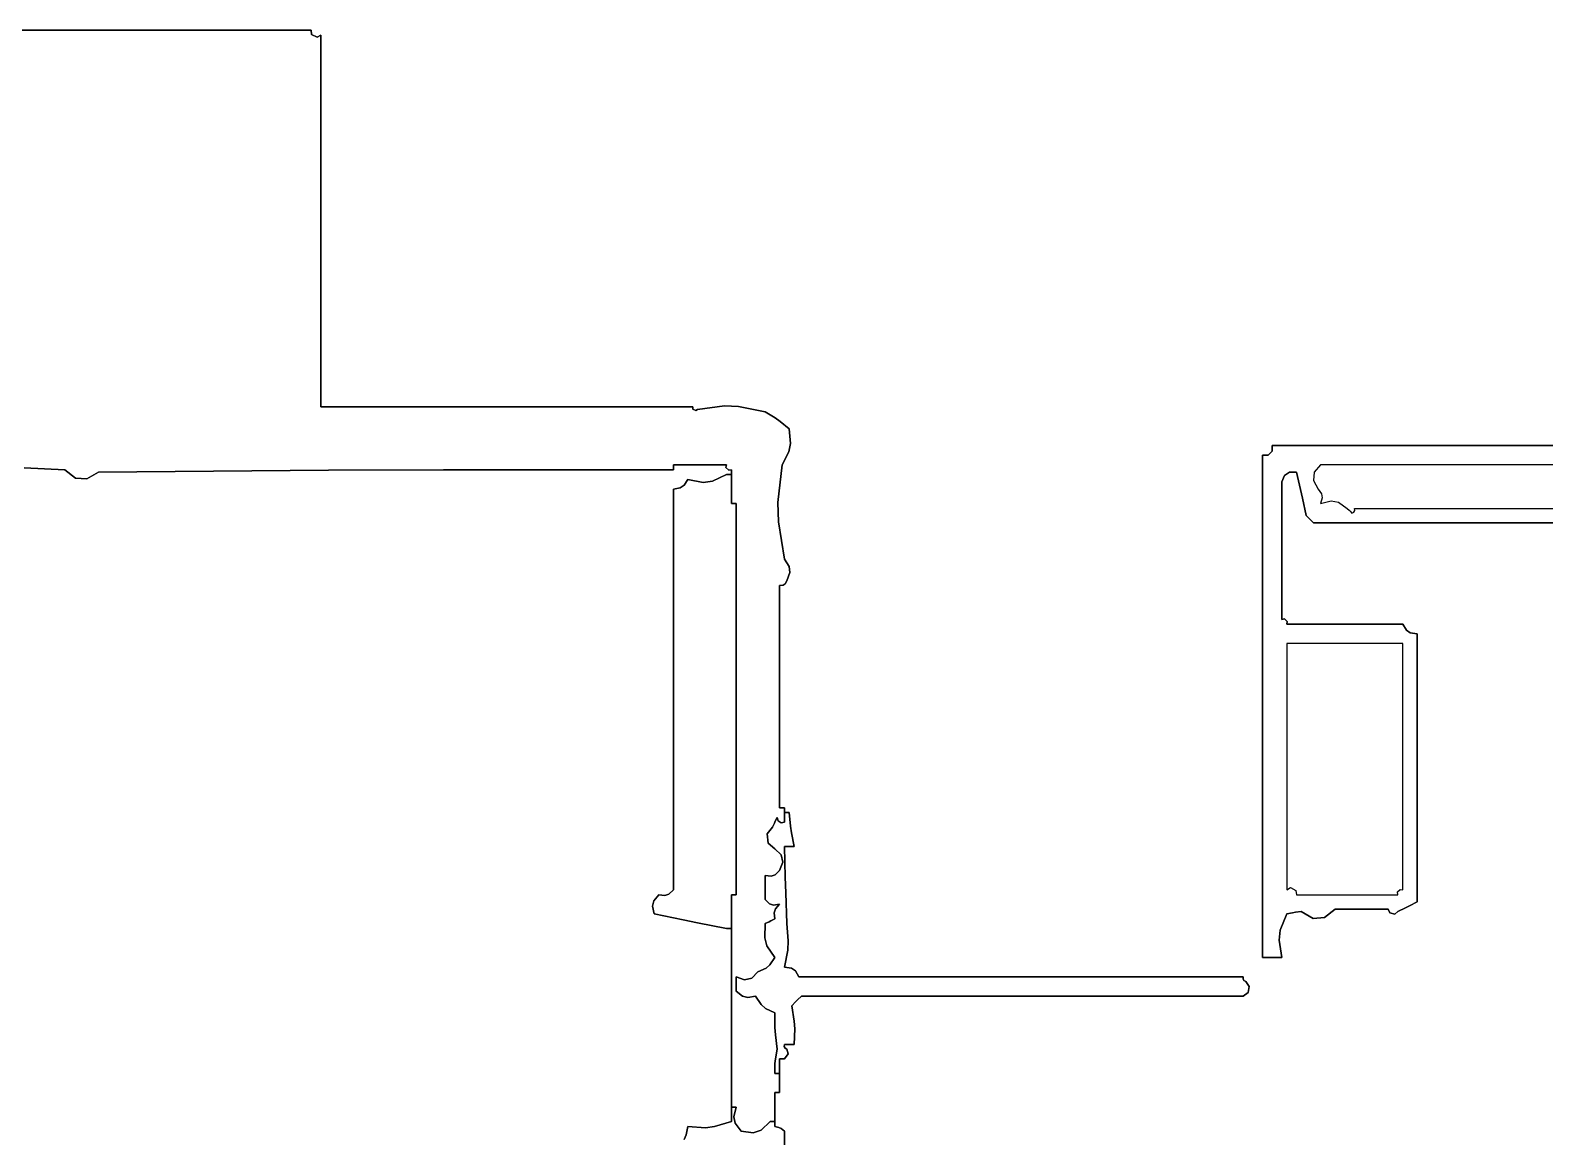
# Model space of a CAD drawing. Extents: x 0 to 5.85, y 0 to 5.4.
# Drawn here: x 2.787 to 3.832, y 0.977 to 1.74 of the extents above; entities that cross this region are included whole.
import ezdxf

# ---------------------------------------------------------------- set-up
doc = ezdxf.new("R2010")
doc.units = 0
doc.header["$LTSCALE"] = 0.40404
doc.layers.get('0').update_dxf_attribs({"linetype": 'CONTINUOUS'})

msp = doc.modelspace()

# ---------------------------------------------------------------- linework, layer by layer
for p, q in [((2.737367, 1.740446), (2.834726, 1.740446)), ((2.834726, 1.740446), (2.737367, 1.740446)), ((2.834726, 1.740446), (2.883405, 1.740446)), ((2.883405, 1.740446), (2.834726, 1.740446)), ((2.883405, 1.740446), (2.980763, 1.740446)), ((2.980763, 1.740446), (2.883405, 1.740446)), ((2.980763, 1.740446), (2.981082, 1.73748)), ((2.981082, 1.73748), (2.980763, 1.740446)), ((2.981082, 1.73748), (2.984868, 1.735587)), ((2.984868, 1.735587), (2.981082, 1.73748)), ((2.984868, 1.735587), (2.987431, 1.737111)), ((2.987431, 1.737111), (2.984868, 1.735587)), ((2.987431, 1.737111), (2.987431, 1.634418)), ((2.987431, 1.634418), (2.987431, 1.737111)), ((2.987431, 1.634418), (2.987431, 1.583072)), ((2.987431, 1.583072), (2.987431, 1.634418)), ((2.987431, 1.583072), (2.987431, 1.480379)), ((2.987431, 1.480379), (2.987431, 1.583072)), ((2.987431, 1.480379), (3.090124, 1.480379)), ((3.090124, 1.480379), (2.987431, 1.480379)), ((3.090124, 1.480379), (3.141471, 1.480379)), ((3.141471, 1.480379), (3.090124, 1.480379)), ((3.141471, 1.480379), (3.244164, 1.480379)), ((3.244164, 1.480379), (3.141471, 1.480379)), ((3.244164, 1.480379), (3.24433, 1.478897)), ((3.24433, 1.478897), (3.244164, 1.480379)), ((3.24433, 1.478897), (3.246213, 1.477956)), ((3.246213, 1.477956), (3.24433, 1.478897)), ((3.246213, 1.477956), (3.247498, 1.478712)), ((3.247498, 1.478712), (3.246213, 1.477956)), ((3.247498, 1.478712), (3.266025, 1.481126)), ((3.266025, 1.481126), (3.247498, 1.478712)), ((3.266025, 1.481126), (3.275869, 1.480775)), ((3.275869, 1.480775), (3.266025, 1.481126)), ((3.275869, 1.480775), (3.294177, 1.477045)), ((3.294177, 1.477045), (3.275869, 1.480775)), ((3.294177, 1.477045), (3.301111, 1.472782)), ((3.301111, 1.472782), (3.294177, 1.477045)), ((3.301111, 1.472782), (3.304469, 1.470432)), ((3.304469, 1.470432), (3.301111, 1.472782)), ((3.304469, 1.470432), (3.310848, 1.465375)), ((3.310848, 1.465375), (3.304469, 1.470432)), ((3.310848, 1.465375), (3.311585, 1.455201)), ((3.311585, 1.455201), (3.310848, 1.465375)), ((3.311585, 1.455201), (3.31044, 1.449476)), ((3.31044, 1.449476), (3.311585, 1.455201)), ((3.644133, 1.449936), (3.644266, 1.453705)), ((3.644266, 1.453705), (3.644133, 1.449936)), ((3.644266, 1.453705), (4.411129, 1.453705)), ((4.411129, 1.453705), (3.644266, 1.453705)), ((3.644266, 1.453705), (4.411129, 1.453705)), ((4.364451, 1.453705), (3.644266, 1.453705)), ((3.644266, 1.453705), (4.364451, 1.453705)), ((4.364451, 1.453705), (3.644266, 1.453705)), ((3.31044, 1.449476), (3.305846, 1.440369)), ((3.305846, 1.440369), (3.31044, 1.449476)), ((3.637598, 1.447037), (3.641368, 1.447171)), ((3.641368, 1.447171), (3.637598, 1.447037)), ((3.637598, 1.308335), (3.637598, 1.447037)), ((3.637598, 1.447037), (3.637598, 1.308335)), ((3.641368, 1.447171), (3.644133, 1.449936)), ((3.644133, 1.449936), (3.641368, 1.447171)), ((2.782739, 1.438434), (2.81072, 1.437035)), ((2.81072, 1.437035), (2.782739, 1.438434)), ((2.81072, 1.437035), (2.818069, 1.431239)), ((2.818069, 1.431239), (2.81072, 1.437035)), ((2.825961, 1.430675), (2.834059, 1.435367)), ((2.834059, 1.435367), (2.825961, 1.430675)), ((2.834059, 1.435367), (2.992762, 1.436701)), ((2.992762, 1.436701), (2.834059, 1.435367)), ((2.992762, 1.436701), (3.072118, 1.437035)), ((3.072118, 1.437035), (2.992762, 1.436701)), ((3.072118, 1.437035), (3.230827, 1.437035)), ((3.230827, 1.437035), (3.072118, 1.437035)), ((3.230827, 1.439035), (3.230827, 1.440369)), ((3.230827, 1.440369), (3.245498, 1.440369)), ((3.245498, 1.440369), (3.230827, 1.440369)), ((3.230827, 1.440369), (3.230827, 1.439035)), ((3.230827, 1.438368), (3.230827, 1.439035)), ((3.230827, 1.439035), (3.230827, 1.438368)), ((3.230827, 1.437035), (3.230827, 1.438368)), ((3.230827, 1.438368), (3.230827, 1.437035)), ((3.245498, 1.440369), (3.252833, 1.440369)), ((3.252833, 1.440369), (3.245498, 1.440369)), ((3.252833, 1.440369), (3.267503, 1.440369)), ((3.267503, 1.440369), (3.252833, 1.440369)), ((3.267503, 1.4337), (3.257809, 1.429048)), ((3.257809, 1.429048), (3.267503, 1.4337)), ((3.267503, 1.440369), (3.267101, 1.438526)), ((3.267101, 1.438526), (3.267503, 1.440369)), ((3.267101, 1.438526), (3.268994, 1.436633)), ((3.268994, 1.436633), (3.267101, 1.438526)), ((3.270837, 1.4337), (3.267503, 1.4337)), ((3.267503, 1.4337), (3.270837, 1.4337)), ((3.270837, 1.4337), (3.267503, 1.4337)), ((3.267503, 1.4337), (3.270837, 1.4337)), ((3.270837, 1.4337), (3.267503, 1.4337)), ((3.267503, 1.4337), (3.270837, 1.4337)), ((3.268994, 1.436633), (3.270837, 1.437035)), ((3.270837, 1.437035), (3.268994, 1.436633)), ((3.270837, 1.437035), (3.270837, 1.413695)), ((3.270837, 1.413695), (3.270837, 1.437035)), ((3.270837, 1.437035), (3.270837, 1.413695)), ((3.270837, 1.4337), (3.270837, 1.437035)), ((3.270837, 1.437035), (3.270837, 1.4337)), ((3.270837, 1.4337), (3.270837, 1.437035)), ((3.270837, 1.413695), (3.270837, 1.4337)), ((3.270837, 1.4337), (3.270837, 1.413695)), ((3.270837, 1.413695), (3.270837, 1.4337)), ((3.305846, 1.440369), (3.30298, 1.414512)), ((3.30298, 1.414512), (3.305846, 1.440369)), ((3.652765, 1.433146), (3.650935, 1.428699)), ((3.650935, 1.428699), (3.652765, 1.433146)), ((3.656129, 1.435388), (3.652765, 1.433146)), ((3.652765, 1.433146), (3.656129, 1.435388)), ((3.660937, 1.435367), (3.656129, 1.435388)), ((3.656129, 1.435388), (3.660937, 1.435367)), ((3.663686, 1.423383), (3.660937, 1.435367)), ((3.660937, 1.435367), (3.663686, 1.423383)), ((3.673219, 1.435305), (3.672641, 1.429531)), ((3.677608, 1.440369), (3.673219, 1.435305)), ((3.81631, 1.440369), (3.677608, 1.440369)), ((3.885661, 1.440369), (3.81631, 1.440369)), ((2.818069, 1.431239), (2.825961, 1.430675)), ((2.825961, 1.430675), (2.818069, 1.431239)), ((3.23558, 1.424427), (3.230827, 1.423698)), ((3.230827, 1.423698), (3.23558, 1.424427)), ((3.230827, 1.423698), (3.230827, 1.313003)), ((3.230827, 1.313003), (3.230827, 1.423698)), ((3.238329, 1.426259), (3.23558, 1.424427)), ((3.23558, 1.424427), (3.238329, 1.426259)), ((3.24083, 1.430366), (3.238329, 1.426259)), ((3.238329, 1.426259), (3.24083, 1.430366)), ((3.25137, 1.428243), (3.24083, 1.430366)), ((3.24083, 1.430366), (3.25137, 1.428243)), ((3.257809, 1.429048), (3.25137, 1.428243)), ((3.25137, 1.428243), (3.257809, 1.429048)), ((3.650935, 1.428699), (3.650935, 1.390689)), ((3.650935, 1.390689), (3.650935, 1.428699)), ((3.66502, 1.417381), (3.663686, 1.423383)), ((3.663686, 1.423383), (3.66502, 1.417381)), ((3.672641, 1.429531), (3.675941, 1.423698)), ((3.675941, 1.423698), (3.678322, 1.420414)), ((3.270837, 1.413695), (3.272171, 1.413695)), ((3.272171, 1.413695), (3.270837, 1.413695)), ((3.272171, 1.413695), (3.272838, 1.413695)), ((3.272838, 1.413695), (3.272171, 1.413695)), ((3.272838, 1.413695), (3.274172, 1.413695)), ((3.274172, 1.413695), (3.272838, 1.413695)), ((3.274172, 1.413695), (3.274172, 1.305668)), ((3.274172, 1.305668), (3.274172, 1.413695)), ((3.30298, 1.414512), (3.303326, 1.401028)), ((3.303326, 1.401028), (3.30298, 1.414512)), ((3.667606, 1.40536), (3.66502, 1.417381)), ((3.66502, 1.417381), (3.667606, 1.40536)), ((3.678795, 1.417574), (3.677608, 1.413695)), ((3.677608, 1.413695), (3.684805, 1.415642)), ((3.678322, 1.420414), (3.678795, 1.417574)), ((3.684805, 1.415642), (3.689895, 1.414716)), ((3.689895, 1.414716), (3.695946, 1.410361)), ((3.303326, 1.401028), (3.307513, 1.375352)), ((3.307513, 1.375352), (3.303326, 1.401028)), ((3.669606, 1.403359), (3.667606, 1.40536)), ((3.667606, 1.40536), (3.669606, 1.403359)), ((3.670606, 1.402359), (3.669606, 1.403359)), ((3.669606, 1.403359), (3.670606, 1.402359)), ((3.672607, 1.400358), (3.670606, 1.402359)), ((3.670606, 1.402359), (3.672607, 1.400358)), ((3.695946, 1.410361), (3.69728, 1.409027)), ((3.69728, 1.409027), (3.697947, 1.408361)), ((3.697947, 1.408361), (3.69928, 1.407027)), ((3.69928, 1.407027), (3.700584, 1.407751)), ((3.700584, 1.407751), (3.70115, 1.408884)), ((3.70115, 1.408884), (3.700947, 1.410361)), ((3.700947, 1.410361), (3.80364, 1.410361)), ((3.80364, 1.410361), (3.854987, 1.410361)), ((3.650935, 1.390689), (3.650935, 1.371684)), ((3.650935, 1.371684), (3.650935, 1.390689)), ((3.814643, 1.400358), (3.672607, 1.400358)), ((3.672607, 1.400358), (3.814643, 1.400358)), ((3.885661, 1.400358), (3.814643, 1.400358)), ((3.814643, 1.400358), (3.885661, 1.400358)), ((3.307513, 1.375352), (3.310706, 1.370226)), ((3.310706, 1.370226), (3.307513, 1.375352)), ((3.310706, 1.370226), (3.31117, 1.36605)), ((3.31117, 1.36605), (3.310706, 1.370226)), ((3.650935, 1.371684), (3.650935, 1.333675)), ((3.650935, 1.333675), (3.650935, 1.371684)), ((3.30918, 1.360348), (3.307967, 1.358273)), ((3.307967, 1.358273), (3.30918, 1.360348)), ((3.31117, 1.36605), (3.30918, 1.360348)), ((3.30918, 1.360348), (3.31117, 1.36605)), ((3.306562, 1.357336), (3.304179, 1.357014)), ((3.304179, 1.357014), (3.306562, 1.357336)), ((3.304179, 1.357014), (3.304179, 1.295665)), ((3.304179, 1.295665), (3.304179, 1.357014)), ((3.307967, 1.358273), (3.306562, 1.357336)), ((3.306562, 1.357336), (3.307967, 1.358273)), ((3.650935, 1.333675), (3.652794, 1.33399)), ((3.652794, 1.33399), (3.650935, 1.333675)), ((3.652794, 1.33399), (3.654584, 1.3322)), ((3.654584, 1.3322), (3.652794, 1.33399)), ((3.654584, 1.3322), (3.654269, 1.330341)), ((3.654269, 1.330341), (3.654584, 1.3322)), ((3.654269, 1.330341), (3.686277, 1.330341)), ((3.686277, 1.330341), (3.654269, 1.330341)), ((3.686277, 1.330341), (3.702281, 1.330341)), ((3.702281, 1.330341), (3.686277, 1.330341)), ((3.702281, 1.330341), (3.734289, 1.330341)), ((3.734289, 1.330341), (3.702281, 1.330341)), ((3.734289, 1.330341), (3.73679, 1.326234)), ((3.73679, 1.326234), (3.734289, 1.330341)), ((3.73679, 1.326234), (3.739539, 1.324401)), ((3.739539, 1.324401), (3.73679, 1.326234)), ((3.739539, 1.324401), (3.744292, 1.323672)), ((3.744292, 1.323672), (3.739539, 1.324401)), ((3.744292, 1.323672), (3.744292, 1.249653)), ((3.744292, 1.249653), (3.744292, 1.323672)), ((3.230827, 1.313003), (3.230827, 1.257655)), ((3.230827, 1.257655), (3.230827, 1.313003)), ((3.637598, 1.238984), (3.637598, 1.308335)), ((3.637598, 1.308335), (3.637598, 1.238984)), ((3.686277, 1.317004), (3.654269, 1.317004)), ((3.654269, 1.317004), (3.654269, 1.248986)), ((3.702281, 1.317004), (3.686277, 1.317004)), ((3.734289, 1.317004), (3.702281, 1.317004)), ((3.734289, 1.248986), (3.734289, 1.317004)), ((3.274172, 1.305668), (3.274172, 1.251654)), ((3.274172, 1.251654), (3.274172, 1.305668)), ((3.304179, 1.295665), (3.304179, 1.264991)), ((3.304179, 1.264991), (3.304179, 1.295665)), ((3.230827, 1.257655), (3.230827, 1.14696)), ((3.230827, 1.14696), (3.230827, 1.257655)), ((3.304179, 1.264991), (3.304179, 1.203641)), ((3.304179, 1.203641), (3.304179, 1.264991)), ((3.274172, 1.251654), (3.274172, 1.143626)), ((3.274172, 1.143626), (3.274172, 1.251654)), ((3.654269, 1.248986), (3.654269, 1.214978)), ((3.734289, 1.214978), (3.734289, 1.248986)), ((3.744292, 1.249653), (3.744292, 1.212644)), ((3.744292, 1.212644), (3.744292, 1.249653)), ((3.637598, 1.100282), (3.637598, 1.238984)), ((3.637598, 1.238984), (3.637598, 1.100282)), ((3.654269, 1.214978), (3.654269, 1.14696)), ((3.734289, 1.14696), (3.734289, 1.214978)), ((3.304179, 1.203641), (3.305513, 1.203641)), ((3.305513, 1.203641), (3.304179, 1.203641)), ((3.305513, 1.203641), (3.30618, 1.203641)), ((3.30618, 1.203641), (3.305513, 1.203641)), ((3.30618, 1.203641), (3.307513, 1.203641)), ((3.307513, 1.203641), (3.30618, 1.203641)), ((3.307513, 1.203641), (3.307513, 1.200307)), ((3.307513, 1.200307), (3.307513, 1.203641)), ((3.307513, 1.203641), (3.307513, 1.200307)), ((3.307513, 1.193639), (3.307513, 1.203641)), ((3.307513, 1.203641), (3.307513, 1.193639)), ((3.307513, 1.193639), (3.307513, 1.203641)), ((3.744292, 1.212644), (3.744292, 1.138625)), ((3.744292, 1.138625), (3.744292, 1.212644)), ((3.299178, 1.190305), (3.300512, 1.192972)), ((3.300512, 1.192972), (3.299178, 1.190305)), ((3.300512, 1.192972), (3.301178, 1.194306)), ((3.301178, 1.194306), (3.300512, 1.192972)), ((3.301178, 1.194306), (3.302512, 1.196973)), ((3.302512, 1.196973), (3.301178, 1.194306)), ((3.302512, 1.196973), (3.303064, 1.194633)), ((3.303064, 1.194633), (3.302512, 1.196973)), ((3.303064, 1.194633), (3.305141, 1.193248)), ((3.305141, 1.193248), (3.303064, 1.194633)), ((3.305141, 1.193248), (3.307513, 1.193639)), ((3.307513, 1.193639), (3.305141, 1.193248)), ((3.307513, 1.200307), (3.310848, 1.200307)), ((3.310848, 1.200307), (3.307513, 1.200307)), ((3.307513, 1.200307), (3.310848, 1.200307)), ((3.310848, 1.200307), (3.307513, 1.200307)), ((3.307513, 1.200307), (3.310848, 1.200307)), ((3.310848, 1.200307), (3.307513, 1.200307)), ((3.307513, 1.200307), (3.307513, 1.193639)), ((3.307513, 1.193639), (3.307513, 1.200307)), ((3.307513, 1.200307), (3.307513, 1.193639)), ((3.310848, 1.200307), (3.311619, 1.190908)), ((3.311619, 1.190908), (3.310848, 1.200307)), ((3.295476, 1.185534), (3.299178, 1.190305)), ((3.299178, 1.190305), (3.295476, 1.185534)), ((3.296186, 1.179142), (3.295476, 1.185534)), ((3.295476, 1.185534), (3.296186, 1.179142)), ((3.311619, 1.190908), (3.312291, 1.186207)), ((3.312291, 1.186207), (3.311619, 1.190908)), ((3.312291, 1.186207), (3.314182, 1.176968)), ((3.314182, 1.176968), (3.312291, 1.186207)), ((3.300845, 1.175301), (3.296186, 1.179142)), ((3.296186, 1.179142), (3.300845, 1.175301)), ((3.305257, 1.171019), (3.300845, 1.175301)), ((3.300845, 1.175301), (3.305257, 1.171019)), ((3.306363, 1.166044), (3.305257, 1.171019)), ((3.305257, 1.171019), (3.306363, 1.166044)), ((3.310181, 1.176968), (3.307513, 1.176968)), ((3.307513, 1.176968), (3.308086, 1.155626)), ((3.308086, 1.155626), (3.307513, 1.176968)), ((3.307513, 1.176968), (3.310181, 1.176968)), ((3.311514, 1.176968), (3.310181, 1.176968)), ((3.310181, 1.176968), (3.311514, 1.176968)), ((3.314182, 1.176968), (3.311514, 1.176968)), ((3.311514, 1.176968), (3.314182, 1.176968)), ((3.304179, 1.160297), (3.306363, 1.166044)), ((3.306363, 1.166044), (3.304179, 1.160297)), ((3.294177, 1.150294), (3.294177, 1.156963)), ((3.294177, 1.156963), (3.298367, 1.156487)), ((3.298367, 1.156487), (3.294177, 1.156963)), ((3.294177, 1.156963), (3.294177, 1.150294)), ((3.294177, 1.14696), (3.294177, 1.150294)), ((3.294177, 1.150294), (3.294177, 1.14696)), ((3.298367, 1.156487), (3.301112, 1.157402)), ((3.301112, 1.157402), (3.298367, 1.156487)), ((3.301112, 1.157402), (3.304179, 1.160297)), ((3.304179, 1.160297), (3.301112, 1.157402)), ((3.308086, 1.155626), (3.308419, 1.144957)), ((3.308419, 1.144957), (3.308086, 1.155626)), ((3.220825, 1.143626), (3.217351, 1.139363)), ((3.217351, 1.139363), (3.220825, 1.143626)), ((3.225015, 1.14315), (3.220825, 1.143626)), ((3.220825, 1.143626), (3.225015, 1.14315)), ((3.22776, 1.144065), (3.225015, 1.14315)), ((3.225015, 1.14315), (3.22776, 1.144065)), ((3.230827, 1.14696), (3.22776, 1.144065)), ((3.22776, 1.144065), (3.230827, 1.14696)), ((3.272171, 1.143626), (3.270837, 1.143626)), ((3.270837, 1.143626), (3.270837, 0.996922)), ((3.270837, 0.996922), (3.270837, 1.143626)), ((3.270837, 1.143626), (3.270837, 0.996922)), ((3.270837, 1.120287), (3.270837, 1.143626)), ((3.270837, 1.143626), (3.270837, 1.120287)), ((3.270837, 1.120287), (3.270837, 1.143626)), ((3.270837, 1.143626), (3.272171, 1.143626)), ((3.272838, 1.143626), (3.272171, 1.143626)), ((3.272171, 1.143626), (3.272838, 1.143626)), ((3.274172, 1.143626), (3.272838, 1.143626)), ((3.272838, 1.143626), (3.274172, 1.143626)), ((3.294177, 1.140292), (3.294177, 1.14696)), ((3.294177, 1.14696), (3.294177, 1.140292)), ((3.297243, 1.137397), (3.294177, 1.140292)), ((3.294177, 1.140292), (3.297243, 1.137397)), ((3.308419, 1.144957), (3.30918, 1.123621)), ((3.30918, 1.123621), (3.308419, 1.144957)), ((3.654269, 1.14696), (3.656832, 1.148484)), ((3.656832, 1.148484), (3.660618, 1.146591)), ((3.660618, 1.146591), (3.660937, 1.143626)), ((3.660937, 1.143626), (3.688944, 1.143626)), ((3.688944, 1.143626), (3.702948, 1.143626)), ((3.702948, 1.143626), (3.730955, 1.143626)), ((3.730639, 1.145486), (3.73243, 1.147276)), ((3.730955, 1.143626), (3.730639, 1.145486)), ((3.73243, 1.147276), (3.734289, 1.14696)), ((3.217351, 1.139363), (3.216431, 1.135685)), ((3.216431, 1.135685), (3.217351, 1.139363)), ((3.216431, 1.135685), (3.21749, 1.130289)), ((3.21749, 1.130289), (3.216431, 1.135685)), ((3.21749, 1.130289), (3.237474, 1.126184)), ((3.237474, 1.126184), (3.21749, 1.130289)), ((3.299989, 1.136482), (3.297243, 1.137397)), ((3.297243, 1.137397), (3.299989, 1.136482)), ((3.304179, 1.136958), (3.299989, 1.136482)), ((3.299989, 1.136482), (3.304179, 1.136958)), ((3.300369, 1.131146), (3.301284, 1.133891)), ((3.301284, 1.133891), (3.300369, 1.131146)), ((3.300845, 1.126955), (3.300369, 1.131146)), ((3.300369, 1.131146), (3.300845, 1.126955)), ((3.301284, 1.133891), (3.304179, 1.136958)), ((3.304179, 1.136958), (3.301284, 1.133891)), ((3.654269, 1.130289), (3.649782, 1.119077)), ((3.649782, 1.119077), (3.654269, 1.130289)), ((3.658235, 1.131139), (3.654269, 1.130289)), ((3.654269, 1.130289), (3.658235, 1.131139)), ((3.660244, 1.131474), (3.658235, 1.131139)), ((3.658235, 1.131139), (3.660244, 1.131474)), ((3.664271, 1.131956), (3.660244, 1.131474)), ((3.660244, 1.131474), (3.664271, 1.131956)), ((3.67237, 1.127264), (3.664271, 1.131956)), ((3.664271, 1.131956), (3.67237, 1.127264)), ((3.687611, 1.133624), (3.680262, 1.127828)), ((3.680262, 1.127828), (3.687611, 1.133624)), ((3.702281, 1.133624), (3.687611, 1.133624)), ((3.687611, 1.133624), (3.702281, 1.133624)), ((3.709616, 1.133624), (3.702281, 1.133624)), ((3.702281, 1.133624), (3.709616, 1.133624)), ((3.724287, 1.133624), (3.709616, 1.133624)), ((3.709616, 1.133624), (3.724287, 1.133624)), ((3.725353, 1.131089), (3.724287, 1.133624)), ((3.724287, 1.133624), (3.725353, 1.131089)), ((3.728822, 1.130222), (3.725353, 1.131089)), ((3.725353, 1.131089), (3.728822, 1.130222)), ((3.730955, 1.131956), (3.728822, 1.130222)), ((3.728822, 1.130222), (3.730955, 1.131956)), ((3.73629, 1.134624), (3.730955, 1.131956)), ((3.730955, 1.131956), (3.73629, 1.134624)), ((3.738957, 1.135957), (3.73629, 1.134624)), ((3.73629, 1.134624), (3.738957, 1.135957)), ((3.744292, 1.138625), (3.738957, 1.135957)), ((3.738957, 1.135957), (3.744292, 1.138625)), ((3.237474, 1.126184), (3.247477, 1.124183)), ((3.247477, 1.124183), (3.237474, 1.126184)), ((3.247477, 1.124183), (3.267503, 1.120287)), ((3.267503, 1.120287), (3.247477, 1.124183)), ((3.267503, 1.120287), (3.270837, 1.120287)), ((3.270837, 1.120287), (3.267503, 1.120287)), ((3.267503, 1.120287), (3.270837, 1.120287)), ((3.270837, 1.120287), (3.267503, 1.120287)), ((3.267503, 1.120287), (3.270837, 1.120287)), ((3.270837, 1.120287), (3.267503, 1.120287)), ((3.270837, 0.986919), (3.270837, 1.120287)), ((3.270837, 1.120287), (3.270837, 0.986919)), ((3.270837, 0.986919), (3.270837, 1.120287)), ((3.293838, 1.113918), (3.294177, 1.123621)), ((3.294177, 1.123621), (3.293838, 1.113918)), ((3.294177, 1.123621), (3.296844, 1.124955)), ((3.296844, 1.124955), (3.294177, 1.123621)), ((3.296844, 1.124955), (3.298178, 1.125621)), ((3.298178, 1.125621), (3.296844, 1.124955)), ((3.298178, 1.125621), (3.300845, 1.126955)), ((3.300845, 1.126955), (3.298178, 1.125621)), ((3.30918, 1.123621), (3.310126, 1.111637)), ((3.310126, 1.111637), (3.30918, 1.123621)), ((3.649782, 1.119077), (3.649019, 1.112206)), ((3.649019, 1.112206), (3.649782, 1.119077)), ((3.680262, 1.127828), (3.67237, 1.127264)), ((3.67237, 1.127264), (3.680262, 1.127828)), ((3.295431, 1.108341), (3.293838, 1.113918)), ((3.293838, 1.113918), (3.295431, 1.108341)), ((3.300845, 1.100282), (3.295431, 1.108341)), ((3.295431, 1.108341), (3.300845, 1.100282)), ((3.310126, 1.111637), (3.309781, 1.105419)), ((3.309781, 1.105419), (3.310126, 1.111637)), ((3.649019, 1.112206), (3.650935, 1.100282)), ((3.650935, 1.100282), (3.649019, 1.112206)), ((3.297486, 1.095133), (3.300845, 1.100282)), ((3.300845, 1.100282), (3.297486, 1.095133)), ((3.309781, 1.105419), (3.307513, 1.093613)), ((3.307513, 1.093613), (3.309781, 1.105419)), ((3.642933, 1.100282), (3.637598, 1.100282)), ((3.637598, 1.100282), (3.642933, 1.100282)), ((3.6456, 1.100282), (3.642933, 1.100282)), ((3.642933, 1.100282), (3.6456, 1.100282)), ((3.650935, 1.100282), (3.6456, 1.100282)), ((3.6456, 1.100282), (3.650935, 1.100282)), ((3.284894, 1.085867), (3.289175, 1.090279)), ((3.289175, 1.090279), (3.284894, 1.085867)), ((3.289175, 1.090279), (3.294778, 1.092811)), ((3.294778, 1.092811), (3.289175, 1.090279)), ((3.294778, 1.092811), (3.297486, 1.095133)), ((3.297486, 1.095133), (3.294778, 1.092811)), ((3.307513, 1.093613), (3.312266, 1.092884)), ((3.312266, 1.092884), (3.307513, 1.093613)), ((3.312266, 1.092884), (3.315015, 1.091052)), ((3.315015, 1.091052), (3.312266, 1.092884)), ((3.315015, 1.091052), (3.317516, 1.086945)), ((3.317516, 1.086945), (3.315015, 1.091052)), ((3.274172, 1.082944), (3.274172, 1.086945)), ((3.274172, 1.086945), (3.279919, 1.084761)), ((3.279919, 1.084761), (3.274172, 1.086945)), ((3.274172, 1.086945), (3.274172, 1.082944)), ((3.274172, 1.080943), (3.274172, 1.082944)), ((3.274172, 1.082944), (3.274172, 1.080943)), ((3.274172, 1.076942), (3.274172, 1.080943)), ((3.274172, 1.080943), (3.274172, 1.076942)), ((3.278434, 1.073469), (3.274172, 1.076942)), ((3.274172, 1.076942), (3.278434, 1.073469)), ((3.279919, 1.084761), (3.284894, 1.085867)), ((3.284894, 1.085867), (3.279919, 1.084761)), ((3.317516, 1.086945), (3.440214, 1.086945)), ((3.440214, 1.086945), (3.317516, 1.086945)), ((3.440214, 1.086945), (3.501563, 1.086945)), ((3.501563, 1.086945), (3.440214, 1.086945)), ((3.501563, 1.086945), (3.624261, 1.086945)), ((3.624261, 1.086945), (3.501563, 1.086945)), ((3.624261, 1.086945), (3.624058, 1.085468)), ((3.624058, 1.085468), (3.624261, 1.086945)), ((3.624058, 1.085468), (3.624625, 1.084335)), ((3.624625, 1.084335), (3.624058, 1.085468)), ((3.624625, 1.084335), (3.625928, 1.083611)), ((3.625928, 1.083611), (3.624625, 1.084335)), ((3.625928, 1.083611), (3.628269, 1.080298)), ((3.628269, 1.080298), (3.625928, 1.083611)), ((3.628269, 1.080298), (3.62755, 1.075983)), ((3.62755, 1.075983), (3.628269, 1.080298)), ((3.282112, 1.072549), (3.278434, 1.073469)), ((3.278434, 1.073469), (3.282112, 1.072549)), ((3.287508, 1.073608), (3.282112, 1.072549)), ((3.282112, 1.072549), (3.287508, 1.073608)), ((3.291479, 1.067736), (3.287508, 1.073608)), ((3.287508, 1.073608), (3.291479, 1.067736)), ((3.294498, 1.065095), (3.291479, 1.067736)), ((3.291479, 1.067736), (3.294498, 1.065095)), ((3.315182, 1.069607), (3.312515, 1.06694)), ((3.312515, 1.06694), (3.315182, 1.069607)), ((3.312515, 1.06694), (3.314289, 1.056398)), ((3.314289, 1.056398), (3.312515, 1.06694)), ((3.316516, 1.070941), (3.315182, 1.069607)), ((3.315182, 1.069607), (3.316516, 1.070941)), ((3.319183, 1.073608), (3.316516, 1.070941)), ((3.316516, 1.070941), (3.319183, 1.073608)), ((3.441214, 1.073608), (3.319183, 1.073608)), ((3.319183, 1.073608), (3.441214, 1.073608)), ((3.50223, 1.073608), (3.441214, 1.073608)), ((3.441214, 1.073608), (3.50223, 1.073608)), ((3.624261, 1.073608), (3.50223, 1.073608)), ((3.50223, 1.073608), (3.624261, 1.073608)), ((3.62755, 1.075983), (3.624261, 1.073608)), ((3.624261, 1.073608), (3.62755, 1.075983)), ((3.300845, 1.061939), (3.294498, 1.065095)), ((3.294498, 1.065095), (3.300845, 1.061939)), ((3.300902, 1.051914), (3.300845, 1.061939)), ((3.300845, 1.061939), (3.300902, 1.051914)), ((3.314289, 1.056398), (3.314629, 1.050947)), ((3.314629, 1.050947), (3.314289, 1.056398)), ((3.301238, 1.046876), (3.300902, 1.051914)), ((3.300902, 1.051914), (3.301238, 1.046876)), ((3.302512, 1.036932), (3.301238, 1.046876)), ((3.301238, 1.046876), (3.302512, 1.036932)), ((3.314629, 1.050947), (3.314182, 1.040266)), ((3.314182, 1.040266), (3.314629, 1.050947)), ((3.301247, 1.030351), (3.302512, 1.036932)), ((3.302512, 1.036932), (3.301247, 1.030351)), ((3.307513, 1.040266), (3.307311, 1.038789)), ((3.307311, 1.038789), (3.307513, 1.040266)), ((3.307311, 1.038789), (3.307877, 1.037656)), ((3.307877, 1.037656), (3.307311, 1.038789)), ((3.310181, 1.040266), (3.307513, 1.040266)), ((3.307513, 1.040266), (3.310181, 1.040266)), ((3.307877, 1.037656), (3.30918, 1.036932)), ((3.30918, 1.036932), (3.307877, 1.037656)), ((3.30918, 1.036932), (3.310034, 1.033709)), ((3.310034, 1.033709), (3.30918, 1.036932)), ((3.311514, 1.040266), (3.310181, 1.040266)), ((3.310181, 1.040266), (3.311514, 1.040266)), ((3.314182, 1.040266), (3.311514, 1.040266)), ((3.311514, 1.040266), (3.314182, 1.040266)), ((3.300845, 1.020261), (3.300909, 1.026963)), ((3.300909, 1.026963), (3.300845, 1.020261)), ((3.300909, 1.026963), (3.301247, 1.030351)), ((3.301247, 1.030351), (3.300909, 1.026963)), ((3.307512, 1.030347), (3.304179, 1.030264)), ((3.304179, 1.030264), (3.307512, 1.030347)), ((3.304179, 1.030264), (3.304179, 1.006924)), ((3.304179, 1.006924), (3.304179, 1.030264)), ((3.304179, 1.030264), (3.304179, 1.006924)), ((3.304179, 1.020261), (3.304179, 1.030264)), ((3.304179, 1.030264), (3.304179, 1.020261)), ((3.304179, 1.020261), (3.304179, 1.030264)), ((3.310034, 1.033709), (3.307512, 1.030347)), ((3.307512, 1.030347), (3.310034, 1.033709)), ((3.304179, 1.020261), (3.300845, 1.020261)), ((3.300845, 1.020261), (3.304179, 1.020261)), ((3.304179, 1.020261), (3.300845, 1.020261)), ((3.300845, 1.020261), (3.304179, 1.020261)), ((3.304179, 1.020261), (3.300845, 1.020261)), ((3.300845, 1.020261), (3.304179, 1.020261)), ((3.304179, 1.006924), (3.304179, 1.020261)), ((3.304179, 1.020261), (3.304179, 1.006924)), ((3.304179, 1.006924), (3.304179, 1.020261)), ((3.302179, 1.006924), (3.300845, 1.006924)), ((3.300845, 1.006924), (3.300845, 0.983585)), ((3.300845, 0.983585), (3.300845, 1.006924)), ((3.300845, 1.006924), (3.300845, 0.983585)), ((3.300845, 0.986919), (3.300845, 1.006924)), ((3.300845, 1.006924), (3.300845, 0.986919)), ((3.300845, 0.986919), (3.300845, 1.006924)), ((3.300845, 1.006924), (3.302179, 1.006924)), ((3.302846, 1.006924), (3.302179, 1.006924)), ((3.302179, 1.006924), (3.302846, 1.006924)), ((3.304179, 1.006924), (3.302846, 1.006924)), ((3.302846, 1.006924), (3.304179, 1.006924)), ((3.270837, 0.996922), (3.274172, 0.996922)), ((3.274172, 0.996922), (3.270837, 0.996922)), ((3.270837, 0.996922), (3.274172, 0.996922)), ((3.274172, 0.996922), (3.270837, 0.996922)), ((3.270837, 0.996922), (3.274172, 0.996922)), ((3.274172, 0.996922), (3.270837, 0.996922)), ((3.270837, 0.996922), (3.270837, 0.986919)), ((3.270837, 0.986919), (3.270837, 0.996922)), ((3.270837, 0.996922), (3.270837, 0.986919)), ((3.274172, 0.996922), (3.272608, 0.990304)), ((3.272608, 0.990304), (3.274172, 0.996922)), ((3.24083, 0.983585), (3.239679, 0.977733)), ((3.239679, 0.977733), (3.24083, 0.983585)), ((3.252877, 0.982737), (3.24083, 0.983585)), ((3.24083, 0.983585), (3.252877, 0.982737)), ((3.25927, 0.983447), (3.252877, 0.982737)), ((3.252877, 0.982737), (3.25927, 0.983447)), ((3.270837, 0.986919), (3.25927, 0.983447)), ((3.25927, 0.983447), (3.270837, 0.986919)), ((3.272608, 0.990304), (3.273517, 0.985759)), ((3.273517, 0.985759), (3.272608, 0.990304)), ((3.273517, 0.985759), (3.277506, 0.980251)), ((3.277506, 0.980251), (3.273517, 0.985759)), ((3.291466, 0.981037), (3.297511, 0.986919)), ((3.297511, 0.986919), (3.291466, 0.981037)), ((3.297511, 0.986919), (3.300845, 0.986919)), ((3.300845, 0.986919), (3.297511, 0.986919)), ((3.297511, 0.986919), (3.300845, 0.986919)), ((3.300845, 0.986919), (3.297511, 0.986919)), ((3.297511, 0.986919), (3.300845, 0.986919)), ((3.300845, 0.986919), (3.297511, 0.986919)), ((3.300845, 0.983585), (3.300845, 0.986919)), ((3.300845, 0.986919), (3.300845, 0.983585)), ((3.300845, 0.983585), (3.300845, 0.986919)), ((3.300845, 0.983585), (3.303721, 0.982797)), ((3.303721, 0.982797), (3.300845, 0.983585)), ((3.303721, 0.982797), (3.305157, 0.982079)), ((3.305157, 0.982079), (3.303721, 0.982797)), ((3.239679, 0.977733), (3.238152, 0.974681)), ((3.238152, 0.974681), (3.239679, 0.977733)), ((3.277506, 0.980251), (3.285871, 0.979172)), ((3.285871, 0.979172), (3.277506, 0.980251)), ((3.285871, 0.979172), (3.291466, 0.981037)), ((3.291466, 0.981037), (3.285871, 0.979172)), ((3.305157, 0.982079), (3.307513, 0.980251)), ((3.307513, 0.980251), (3.305157, 0.982079)), ((3.307513, 0.980251), (3.307513, 0.842882)), ((3.307513, 0.842882), (3.307513, 0.980251))]:
    msp.add_line(p, q)

doc.saveas('drawing.dxf')
